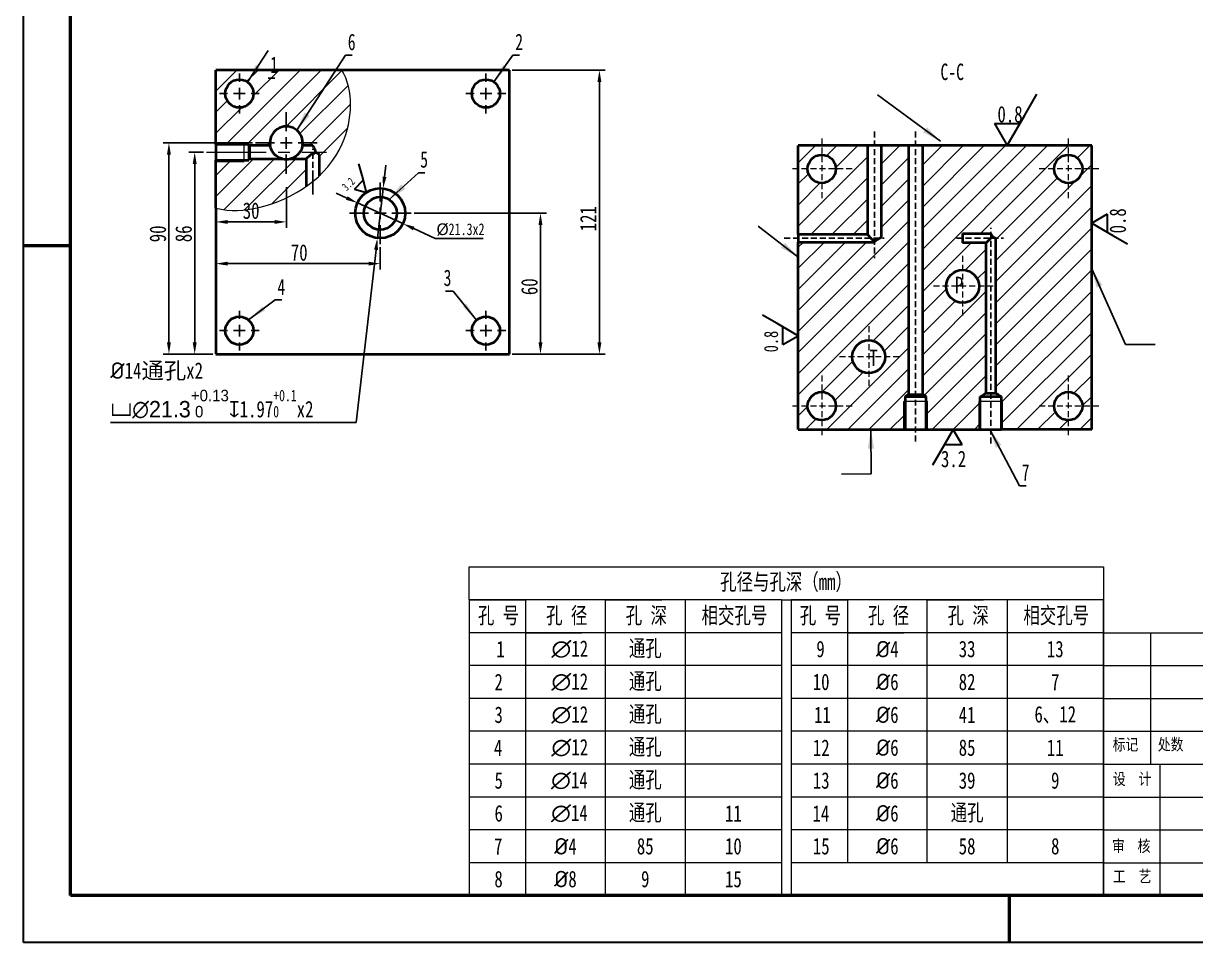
# Model space of a CAD drawing. Header units: millimetres. Extents: x 786 to 1206, y 249 to 546.
# Drawn here: x 785.8 to 1035.5, y 248.9 to 444.7 of the extents above; entities that cross this region are included whole.
import ezdxf

# ---------------------------------------------------------------- set-up
doc = ezdxf.new("R2010")
doc.units = ezdxf.units.MM
doc.linetypes.add('CENTERX2', pattern=[20.32, 12.7, -2.54, 2.54, -2.54])
doc.linetypes.add('HIDDEN', pattern=[1.905, 1.27, -0.635])
doc.layers.get('0').update_dxf_attribs({"lineweight": 20})
doc.layers.add('10', color=7, linetype='Continuous')
for name, color, linetype, lineweight in [('总内框线', 7, 'Continuous', 50), ('总外框线', 7, 'Continuous', 30), ('粗实线', 7, 'Continuous', 40)]:
    doc.layers.add(name, color=color, linetype=linetype, lineweight=lineweight)
doc.styles.add('SLDTEXTSTYLE3', font='TXT', dxfattribs={"width": 0.7})
doc.styles.get("Standard").update_dxf_attribs({"font": '', "height": 3.5})
doc.styles.add('陈杰（2）', font='gbenor.shx', dxfattribs={"width": 0.8, "bigfont": 'gbcbig.shx'})
doc.styles.get('Standard').set_extended_font_data('HYSWLongFangSong')
doc.dimstyles.new('ISO-25', dxfattribs={"dimtxt": 2.5, "dimasz": 2.5, "dimexe": 1.25, "dimexo": 0.625, "dimtad": 1, "dimtxsty": 'Standard', "dimcen": 2.5, "dimadec": 0, "dimazin": 0, "dimtfac": 1, "dimtmove": 0, "dimatfit": 3, "dimfxl": 1, "dimarcsym": 0})
doc.dimstyles.new('SLDDIMSTYLE3', dxfattribs={"dimtxt": 0.18, "dimasz": 4.08, "dimexe": 0, "dimexo": 0.0625, "dimgap": 0, "dimtad": 0, "dimtih": 1, "dimtoh": 1, "dimdec": 0, "dimrnd": 1e-09, "dimzin": 0, "dimdsep": 46, "dimtxsty": 'Standard', "dimsah": 1, "dimcen": 0.09, "dimadec": 0, "dimazin": 0, "dimtfac": 4.08, "dimtdec": 0, "dimtofl": 0, "dimtmove": 0, "dimatfit": 3, "dimfxl": 1, "dimfrac": 2, "dimtolj": 1, "dimtzin": 0, "dimarcsym": 0})
pattern_1 = [(45, (771.009, 262.188), (-2.245064, 2.245064), [])]
pattern_2 = [(45, (764.1586, 246.2613), (-2.245064, 2.245064), [])]

# ---------------------------------------------------------------- blocks, each defined once
blk = doc.blocks.new('*D85')
at = {"color": 0, "lineweight": -2, "transparency": 16777216}
for p, q in [((854.41, 488.88), (852.6, 490.61)), ((856.22, 487.16), (857.74, 485.71)), ((888.42, 456.46), (859.55, 483.99)), ((921.71, 456.46), (888.42, 456.46))]:
    blk.add_line(p, q, dxfattribs=at)
at = {"color": 0, "transparency": 16777216}
for points in [[(854.69, 489.19), (854.12, 488.58), (856.22, 487.16)], [(859.83, 484.29), (859.26, 483.68), (857.74, 485.71)]]:
    blk.add_solid(points, dxfattribs=at)
at = {"layer": 'Defpoints', "color": 0, "transparency": 16777216}
for p in [(856.22, 487.16), (857.74, 485.71)]:
    blk.add_point(p, dxfattribs=at)
at = {"color": 0, "transparency": 16777216, "insert": (889.05, 466.5), "char_height": 3.5, "attachment_point": 1}
blk.add_mtext('4 x  M5 - 6H {\\fGDT;x} 10\\P%%c 4.20 {\\fGDT;x} 12\\P', dxfattribs=at)
blk = doc.blocks.new('*D94')
at = {"color": 0, "lineweight": -2, "transparency": 16777216}
for p, q in [((889.95, 434.74), (909.75, 434.74)), ((908.5, 376.75), (908.5, 432.24)), ((889.95, 374.25), (909.75, 374.25))]:
    blk.add_line(p, q, dxfattribs=at)
at = {"color": 0, "lineweight": 40, "transparency": 16777216}
for points in [[(908.08, 432.24), (908.92, 432.24), (908.5, 434.74)], [(908.08, 376.75), (908.92, 376.75), (908.5, 374.25)]]:
    blk.add_solid(points, dxfattribs=at)
at = {"layer": 'Defpoints', "color": 0, "lineweight": 40, "transparency": 16777216}
for p in [(889.33, 434.74), (908.5, 434.74), (889.33, 374.25)]:
    blk.add_point(p, dxfattribs=at)
at = {"color": 0, "transparency": 16777216, "insert": (904.37, 403.09), "char_height": 3.5, "attachment_point": 2, "rotation": 90}
blk.add_mtext('121', dxfattribs=at)
blk = doc.blocks.new('*D95')
at = {"color": 0, "lineweight": -2, "transparency": 16777216}
for p, q in [((862.72, 412.02), (863.01, 414.5)), ((862.44, 409.54), (861.21, 398.96)), ((856.68, 359.71), (860.93, 396.47)), ((804.36, 359.71), (856.68, 359.71))]:
    blk.add_line(p, q, dxfattribs=at)
at = {"color": 0, "lineweight": -3, "transparency": 16777216}
for points in [[(862.31, 412.07), (863.14, 411.97), (862.44, 409.54)], [(860.51, 396.52), (861.34, 396.42), (861.21, 398.96)]]:
    blk.add_solid(points, dxfattribs=at)
at = {"layer": 'Defpoints', "color": 0, "lineweight": -3, "transparency": 16777216}
for p in [(862.44, 409.54), (861.21, 398.96)]:
    blk.add_point(p, dxfattribs=at)
at = {"color": 0, "transparency": 16777216, "insert": (804.36, 372.49), "char_height": 3.5, "attachment_point": 1}
blk.add_mtext('{\\fISOCPEUR|b0|i0|c0|p34;%%C}14{\\fSimSun|b0|i0|c134|p2;通孔}x2\\P{\\fGDT|b0|i0|c0|p2;v\\fGulim|b0|i0|c134|p0;∅21.3\\H0.7x;\\S+0.13^  0;\\fGDT|b0|i0|c0|p2;\\H1.42857x;x}1.97{\\H0.7x;\\S+0.1^ 0;}x2', dxfattribs=at)
blk = doc.blocks.new('*D96')
at = {"color": 0, "lineweight": -2, "transparency": 16777216}
for p, q in [((861.83, 397.05), (861.83, 392.27)), ((826.83, 374.87), (826.83, 394.77)), ((859.33, 393.52), (829.33, 393.52))]:
    blk.add_line(p, q, dxfattribs=at)
at = {"color": 0, "transparency": 16777216}
for points in [[(829.33, 393.94), (829.33, 393.11), (826.83, 393.52)], [(859.33, 393.94), (859.33, 393.11), (861.83, 393.52)]]:
    blk.add_solid(points, dxfattribs=at)
at = {"layer": 'Defpoints', "color": 0, "transparency": 16777216}
for p in [(861.83, 397.67), (826.83, 393.52), (826.83, 374.25)]:
    blk.add_point(p, dxfattribs=at)
at = {"color": 0, "transparency": 16777216, "insert": (844.57, 397.65), "char_height": 3.5, "attachment_point": 2}
blk.add_mtext('70', dxfattribs=at)
blk = doc.blocks.new('*D97')
at = {"color": 0, "lineweight": -2, "transparency": 16777216}
for p, q in [((834.63, 419.25), (815.58, 419.25)), ((816.83, 416.75), (816.83, 376.75)), ((826.2, 374.25), (815.58, 374.25))]:
    blk.add_line(p, q, dxfattribs=at)
at = {"color": 0, "transparency": 16777216}
for points in [[(816.41, 416.75), (817.24, 416.75), (816.83, 419.25)], [(816.41, 376.75), (817.24, 376.75), (816.83, 374.25)]]:
    blk.add_solid(points, dxfattribs=at)
at = {"layer": 'Defpoints', "color": 0, "transparency": 16777216}
for p in [(835.25, 419.25), (816.83, 374.25), (826.83, 374.25)]:
    blk.add_point(p, dxfattribs=at)
at = {"color": 0, "transparency": 16777216, "insert": (812.7, 399.87), "char_height": 3.5, "attachment_point": 2, "rotation": 90}
blk.add_mtext('90', dxfattribs=at)
blk = doc.blocks.new('*D98')
at = {"color": 0, "lineweight": -2, "transparency": 16777216}
for p, q in [((824.2, 417.25), (821.06, 417.25)), ((822.31, 414.75), (822.31, 376.75)), ((826.2, 374.25), (821.06, 374.25))]:
    blk.add_line(p, q, dxfattribs=at)
at = {"color": 0, "transparency": 16777216}
for points in [[(821.89, 414.75), (822.73, 414.75), (822.31, 417.25)], [(821.89, 376.75), (822.73, 376.75), (822.31, 374.25)]]:
    blk.add_solid(points, dxfattribs=at)
at = {"layer": 'Defpoints', "color": 0, "transparency": 16777216}
for p in [(824.83, 417.25), (822.31, 374.25), (826.83, 374.25)]:
    blk.add_point(p, dxfattribs=at)
at = {"color": 0, "transparency": 16777216, "insert": (818.19, 399.87), "char_height": 3.5, "attachment_point": 2, "rotation": 90}
blk.add_mtext('86', dxfattribs=at)
blk = doc.blocks.new('*D99')
at = {"color": 0, "lineweight": -2, "transparency": 16777216}
for p, q in [((869.03, 404.25), (897.2, 404.25)), ((895.95, 401.75), (895.95, 376.75)), ((889.95, 374.25), (897.2, 374.25))]:
    blk.add_line(p, q, dxfattribs=at)
at = {"color": 0, "transparency": 16777216}
for points in [[(895.53, 401.75), (896.37, 401.75), (895.95, 404.25)], [(895.53, 376.75), (896.37, 376.75), (895.95, 374.25)]]:
    blk.add_solid(points, dxfattribs=at)
at = {"layer": 'Defpoints', "color": 0, "transparency": 16777216}
for p in [(868.4, 404.25), (889.33, 374.25), (895.95, 374.25)]:
    blk.add_point(p, dxfattribs=at)
at = {"color": 0, "transparency": 16777216, "insert": (891.83, 388.6), "char_height": 3.5, "attachment_point": 2, "rotation": 90}
blk.add_mtext('60', dxfattribs=at)
blk = doc.blocks.new('SW_NOTE_4')
at = {"layer": '10', "color": 0}
blk.add_line((1.41, 0), (0, 0), dxfattribs=at)
at = {"layer": '10', "color": 0, "insert": (0.43, 4.62), "char_height": 3.5, "attachment_point": 1, "style": 'SLDTEXTSTYLE3'}
blk.add_mtext('1', dxfattribs=at)
blk = doc.blocks.new('SW_NOTE_5')
at = {"layer": '10', "color": 0}
blk.add_line((1.41, 0), (0, 0), dxfattribs=at)
at = {"layer": '10', "color": 0, "insert": (0.47, 4.58), "char_height": 3.5, "attachment_point": 1, "style": 'SLDTEXTSTYLE3'}
blk.add_mtext('2', dxfattribs=at)
blk = doc.blocks.new('SW_NOTE_6')
at = {"layer": '10', "color": 0}
blk.add_line((-1.66, 0), (0, 0), dxfattribs=at)
at = {"layer": '10', "color": 0, "insert": (-2.08, 4.59), "char_height": 3.5, "attachment_point": 1, "style": 'SLDTEXTSTYLE3'}
blk.add_mtext('3', dxfattribs=at)
blk = doc.blocks.new('SW_NOTE_7')
at = {"layer": '10', "color": 0}
blk.add_line((1.41, 0), (0, 0), dxfattribs=at)
at = {"layer": '10', "color": 0, "insert": (0.47, 4.53), "char_height": 3.5, "attachment_point": 1, "style": 'SLDTEXTSTYLE3'}
blk.add_mtext('4', dxfattribs=at)
blk = doc.blocks.new('SW_NOTE_8')
at = {"layer": '10', "color": 0}
blk.add_line((1.41, 0), (0, 0), dxfattribs=at)
at = {"layer": '10', "color": 0, "insert": (0.39, 4.61), "char_height": 3.5, "attachment_point": 1, "style": 'SLDTEXTSTYLE3'}
blk.add_mtext('5', dxfattribs=at)
blk = doc.blocks.new('SW_NOTE_9')
at = {"layer": '10', "color": 0}
blk.add_line((1.41, 0), (0, 0), dxfattribs=at)
at = {"layer": '10', "color": 0, "insert": (0.46, 4.58), "char_height": 3.5, "attachment_point": 1, "style": 'SLDTEXTSTYLE3'}
blk.add_mtext('6', dxfattribs=at)
blk = doc.blocks.new('SW_CENTERMARKSYMBOL_8')
at = {"layer": '10', "color": 0}
for p, q in [((0, 2.5), (0, 6.575)), ((-2.5, 0), (-6.575, 0)), ((0, 0), (-1.25, 0)), ((0, 0), (0, 1.25)), ((0, 0), (0, -1.25)), ((0, 0), (1.25, 0)), ((2.5, 0), (6.575, 0)), ((0, -2.5), (0, -6.575))]:
    blk.add_line(p, q, dxfattribs=at)
blk = doc.blocks.new('SW_CENTERMARKSYMBOL_9')
at = {"layer": '10', "color": 0}
for p, q in [((0, 2.5), (0, 6.575)), ((-2.5, 0), (-6.575, 0)), ((0, 0), (-1.25, 0)), ((0, 0), (0, 1.25)), ((0, 0), (0, -1.25)), ((0, 0), (1.25, 0)), ((2.5, 0), (6.575, 0)), ((0, -2.5), (0, -6.575))]:
    blk.add_line(p, q, dxfattribs=at)
blk = doc.blocks.new('SW_CENTERMARKSYMBOL_10')
at = {"layer": '10', "color": 0}
for p, q in [((0, 2.5), (0, 4.25)), ((-2.5, 0), (-4.25, 0)), ((0, 0), (-1.25, 0)), ((0, 0), (0, 1.25)), ((0, 0), (0, -1.25)), ((0, 0), (1.25, 0)), ((2.5, 0), (4.25, 0)), ((0, -2.5), (0, -4.25))]:
    blk.add_line(p, q, dxfattribs=at)
blk = doc.blocks.new('SW_CENTERMARKSYMBOL_11')
at = {"layer": '10', "color": 0}
for p, q in [((0, 2.5), (0, 4.25)), ((-2.5, 0), (-4.25, 0)), ((0, 0), (-1.25, 0)), ((0, 0), (0, 1.25)), ((0, 0), (0, -1.25)), ((0, 0), (1.25, 0)), ((2.5, 0), (4.25, 0)), ((0, -2.5), (0, -4.25))]:
    blk.add_line(p, q, dxfattribs=at)
blk = doc.blocks.new('SW_CENTERMARKSYMBOL_12')
at = {"layer": '10', "color": 0}
for p, q in [((0, 2.5), (0, 4.25)), ((-2.5, 0), (-4.25, 0)), ((0, 0), (-1.25, 0)), ((0, 0), (0, 1.25)), ((0, 0), (0, -1.25)), ((0, 0), (1.25, 0)), ((2.5, 0), (4.25, 0)), ((0, -2.5), (0, -4.25))]:
    blk.add_line(p, q, dxfattribs=at)
blk = doc.blocks.new('SW_CENTERMARKSYMBOL_13')
at = {"layer": '10', "color": 0}
for p, q in [((0, 2.5), (0, 4.25)), ((-2.5, 0), (-4.25, 0)), ((0, 0), (-1.25, 0)), ((0, 0), (0, 1.25)), ((0, 0), (0, -1.25)), ((0, 0), (1.25, 0)), ((2.5, 0), (4.25, 0)), ((0, -2.5), (0, -4.25))]:
    blk.add_line(p, q, dxfattribs=at)
blk = doc.blocks.new('*D101')
at = {"color": 0, "lineweight": -2, "transparency": 16777216}
for p, q in [((989.13, 476.12), (990.23, 478.37)), ((988.04, 473.88), (987.11, 471.99)), ((979, 455.39), (986.02, 469.75)), ((945.71, 455.39), (979, 455.39))]:
    blk.add_line(p, q, dxfattribs=at)
at = {"color": 0, "transparency": 16777216}
for points in [[(988.76, 476.31), (989.51, 475.94), (988.04, 473.88)], [(985.64, 469.93), (986.39, 469.56), (987.11, 471.99)]]:
    blk.add_solid(points, dxfattribs=at)
at = {"layer": 'Defpoints', "color": 0, "transparency": 16777216}
for p in [(987.11, 471.99), (988.04, 473.88)]:
    blk.add_point(p, dxfattribs=at)
at = {"color": 0, "transparency": 16777216, "insert": (945.71, 465.42), "char_height": 3.5, "attachment_point": 1}
blk.add_mtext('4 x  M5 - 6H {\\fGDT;x} 10\\P%%c 4.20 {\\fGDT;x} 12\\P', dxfattribs=at)
blk = doc.blocks.new('粗糙度')
at = {"lineweight": 30}
for p, q in [((3.73, 6.45), (6.29, 10.9)), ((0, 0), (3.73, 6.45)), ((-2.69, 4.66), (0, 0)), ((-2.69, 4.66), (2.69, 4.66))]:
    blk.add_line(p, q, dxfattribs=at)
blk = doc.blocks.new('SW_NOTE_15')
at = {"layer": '10', "color": 0}
blk.add_line((1.41, 0), (0, 0), dxfattribs=at)
at = {"layer": '10', "color": 0, "insert": (0.45, 4.62), "char_height": 3.5, "attachment_point": 1, "style": 'SLDTEXTSTYLE3'}
blk.add_mtext('7', dxfattribs=at)
blk = doc.blocks.new('*D122')
at = {"color": 0, "lineweight": -2, "transparency": 16777216}
for p, q in [((826.83, 409.84), (826.83, 401.16)), ((841.83, 409.84), (841.83, 401.16)), ((829.33, 402.41), (839.33, 402.41))]:
    blk.add_line(p, q, dxfattribs=at)
at = {"color": 0, "lineweight": 40, "transparency": 16777216}
for points in [[(829.33, 402.82), (829.33, 401.99), (826.83, 402.41)], [(839.33, 402.82), (839.33, 401.99), (841.83, 402.41)]]:
    blk.add_solid(points, dxfattribs=at)
at = {"layer": 'Defpoints', "color": 0, "lineweight": 40, "transparency": 16777216}
for p in [(826.83, 410.47), (841.83, 410.47), (841.83, 402.41)]:
    blk.add_point(p, dxfattribs=at)
at = {"color": 0, "lineweight": -3, "transparency": 16777216, "insert": (834.33, 404.78), "char_height": 3.5, "attachment_point": 5}
blk.add_mtext('30', dxfattribs=at)
blk = doc.blocks.new('*D123')
at = {"color": 0, "lineweight": -2, "transparency": 16777216}
for p, q in [((854.7, 407.49), (852.43, 408.52)), ((856.98, 406.45), (866.67, 402.04)), ((873.54, 398.91), (868.95, 401)), ((883.72, 398.91), (873.54, 398.91))]:
    blk.add_line(p, q, dxfattribs=at)
at = {"color": 0, "lineweight": -3, "transparency": 16777216}
for points in [[(854.88, 407.87), (854.53, 407.11), (856.98, 406.45)], [(869.12, 401.38), (868.78, 400.62), (866.67, 402.04)]]:
    blk.add_solid(points, dxfattribs=at)
at = {"layer": 'Defpoints', "color": 0, "lineweight": -3, "transparency": 16777216}
for p in [(856.98, 406.45), (866.67, 402.04)]:
    blk.add_point(p, dxfattribs=at)
at = {"color": 0, "lineweight": -3, "transparency": 16777216, "insert": (878.94, 400.81), "char_height": 3.5, "width": 9.8925, "attachment_point": 5}
blk.add_mtext('{\\fGulim|b0|i0|c134|p0;\\H0.71429x;%%C\\fHYSWLongFangSong|b0|i0|c134|p2;21.3\\H0.99999x;x2}', dxfattribs=at)

msp = doc.modelspace()

# ---------------------------------------------------------------- hatches: boundary and pattern name
at = {"linetype": 'Continuous', "lineweight": 0}
h = msp.add_hatch(dxfattribs=at)
h.set_pattern_fill('ANSI31', style=0)
h.set_pattern_definition(pattern_1)
edge = h.paths.add_edge_path(flags=0)
edge.add_spline(control_points=[(848.8905, 412.2493), (850.9129, 414.1592), (855.8496, 420.8296), (856.2434, 430.5779), (853.6205, 434.7434)], knot_values=[0.28198722, 0.28198722, 0.28198722, 0.28198722, 0.34991033, 0.48174448, 0.48174448, 0.48174448, 0.48174448], weights=[1, 1, 1, 1, 1], degree=3, periodic=0)
edge.add_line((853.6205, 434.7434), (826.8262, 434.7434))
edge.add_line((826.8262, 434.7434), (826.8262, 418.9227))
edge.add_line((826.8262, 418.9227), (833.8262, 418.9227))
edge.add_spline(control_points=[(833.8262, 418.9227), (833.8766, 418.8353), (833.9267, 418.7477), (833.9765, 418.6599)], knot_values=[0.00504983, 0.00504983, 0.00504983, 0.00504983, 0.00565526, 0.00565526, 0.00565526, 0.00565526], weights=[1, 1, 1, 1], degree=3, periodic=0)
edge.add_line((833.9765, 418.6599), (838.3756, 418.6599))
edge.add_arc((841.8262, 419.2457), 3.5, -9.634798, 189.634798, ccw=False)
edge.add_line((845.2769, 418.6599), (847.4812, 418.6599))
edge.add_spline(control_points=[(847.4812, 418.6599), (847.5048, 418.6183), (847.5283, 418.5767), (847.5516, 418.535), (847.7355, 418.2069), (847.9365, 417.8795), (848.0404, 417.5181), (848.0721, 417.4079), (848.0887, 417.2906), (848.0792, 417.1763)], knot_values=[0.00885655, 0.00885655, 0.00885655, 0.00885655, 0.00914329, 0.00914329, 0.00914329, 0.01140374, 0.01140374, 0.01140374, 0.0120928, 0.0120928, 0.0120928, 0.0120928], weights=[1, 1, 1, 1, 1, 1, 1, 1, 1, 1], degree=3, periodic=0)
edge.add_spline(control_points=[(848.0792, 417.1763), (848.0974, 417.1679), (848.1155, 417.1594), (848.1335, 417.1508), (848.3834, 417.0313), (848.6253, 416.8956), (848.8664, 416.7593), (848.8744, 416.7548), (848.8824, 416.7502), (848.8905, 416.7457)], knot_values=[0.00513495, 0.00513495, 0.00513495, 0.00513495, 0.00525439, 0.00525439, 0.00525439, 0.00690952, 0.00690952, 0.00690952, 0.00696467, 0.00696467, 0.00696467, 0.00696467], weights=[1, 1, 1, 1, 1, 1, 1, 1, 1, 1], degree=3, periodic=0)
edge.add_line((848.8905, 416.7457), (848.8905, 412.2493))
edge = h.paths.add_edge_path(flags=0)
edge.add_arc((831.8262, 429.7457), 3, 0, 360)
h = msp.add_hatch(dxfattribs=at)
h.set_pattern_fill('ANSI31', style=0)
h.set_pattern_definition(pattern_2)
edge = h.paths.add_edge_path(flags=0)
edge.add_line((973.5906, 358.1919), (973.5906, 365.1919))
edge.add_line((973.5906, 365.1919), (974.3406, 365.6425))
edge.add_line((974.3406, 365.6425), (974.3406, 418.6896))
edge.add_line((974.3406, 418.6896), (968.5906, 418.6896))
edge.add_line((968.5906, 418.6896), (968.5906, 399.1896))
edge.add_line((968.5906, 399.1896), (967.1933, 398.35))
edge.add_spline(control_points=[(967.1933, 398.35), (967.1613, 398.2731), (967.1266, 398.1973), (967.0906, 398.1222)], knot_values=[0.00346843, 0.00346843, 0.00346843, 0.00346843, 0.00397027, 0.00397027, 0.00397027, 0.00397027], weights=[1, 1, 1, 1], degree=3, periodic=0)
edge.add_line((967.0906, 398.1222), (950.8406, 398.1222))
edge.add_line((950.8406, 398.1222), (950.8406, 358.1919))
edge.add_line((950.8406, 358.1919), (973.5906, 358.1919))
edge = h.paths.add_edge_path(flags=0)
edge.add_arc((955.8406, 363.1896), 3, 0, 360)
edge = h.paths.add_edge_path(flags=0)
edge.add_arc((965.8406, 373.6896), 3.5, 0, 360)
h = msp.add_hatch(dxfattribs=at)
h.set_pattern_fill('ANSI31', style=0)
h.set_pattern_definition(pattern_2)
h.paths.add_polyline_path([(950.8406, 418.6896), (950.8406, 399.7222), (965.5906, 399.7222), (965.5906, 418.6896)], flags=0)
edge = h.paths.add_edge_path(flags=0)
edge.add_arc((955.8406, 413.6896), 3, 0, 360)
h = msp.add_hatch(dxfattribs=at)
h.set_pattern_fill('ANSI31', style=0)
h.set_pattern_definition(pattern_2)
edge = h.paths.add_edge_path(flags=0)
edge.add_line((990.8456, 397.9222), (985.8406, 397.9222))
edge.add_line((985.8406, 397.9222), (985.8406, 399.9222))
edge.add_line((985.8406, 399.9222), (991.8406, 399.9222))
edge.add_line((991.8406, 399.9222), (992.221, 399.2889))
edge.add_spline(control_points=[(992.221, 399.2889), (992.4269, 399.1693), (992.6311, 399.0467), (992.8355, 398.9245)], knot_values=[0.0039512, 0.0039512, 0.0039512, 0.0039512, 0.00539014, 0.00539014, 0.00539014, 0.00539014], weights=[1, 1, 1, 1], degree=3, periodic=0)
edge.add_line((992.8355, 398.9245), (992.8355, 365.9429))
edge.add_spline(control_points=[(992.8355, 365.9429), (992.9169, 365.8943), (992.9983, 365.8456), (993.0797, 365.7968), (993.416, 365.5954), (993.7522, 365.3936), (994.0883, 365.1919)], knot_values=[0.01387669, 0.01387669, 0.01387669, 0.01387669, 0.01444963, 0.01444963, 0.01444963, 0.01681792, 0.01681792, 0.01681792, 0.01681792], weights=[1, 1, 1, 1, 1, 1, 1], degree=3, periodic=0)
edge.add_line((994.0883, 365.1919), (994.0883, 358.1919))
edge.add_line((994.0883, 358.1919), (1013.3406, 358.1919))
edge.add_line((1013.3406, 358.1919), (1013.3406, 418.6896))
edge.add_line((1013.3406, 418.6896), (977.3406, 418.6896))
edge.add_line((977.3406, 418.6896), (977.3406, 365.6425))
edge.add_line((977.3406, 365.6425), (978.0906, 365.1919))
edge.add_line((978.0906, 365.1919), (978.0906, 358.1919))
edge.add_line((978.0906, 358.1919), (989.5928, 358.1919))
edge.add_line((989.5928, 358.1919), (989.5928, 365.1919))
edge.add_spline(control_points=[(989.5928, 365.1919), (989.8985, 365.3754), (990.2043, 365.5589), (990.5102, 365.7422), (990.6219, 365.8091), (990.7337, 365.8761), (990.8456, 365.9429)], knot_values=[0.00639163, 0.00639163, 0.00639163, 0.00639163, 0.00853118, 0.00853118, 0.00853118, 0.009313, 0.009313, 0.009313, 0.009313], weights=[1, 1, 1, 1, 1, 1, 1], degree=3, periodic=0)
edge.add_line((990.8456, 365.9429), (990.8456, 397.9222))
edge = h.paths.add_edge_path(flags=0)
edge.add_arc((985.8406, 388.6896), 3.5, 0, 360)
edge = h.paths.add_edge_path(flags=0)
edge.add_arc((1008.3406, 363.1896), 3, 0, 360)
edge = h.paths.add_edge_path(flags=0)
edge.add_arc((1008.3406, 413.6896), 3, 0, 360)
h = msp.add_hatch(dxfattribs=at)
h.set_pattern_fill('ANSI31', style=0)
h.set_pattern_definition(pattern_1)
edge = h.paths.add_edge_path(flags=0)
edge.add_line((846.062, 415.8315), (842.5964, 415.8315))
edge.add_arc((841.8262, 419.2457), 3.5, 257.288289, 282.711711, ccw=False)
edge.add_line((841.0561, 415.8315), (833.9765, 415.8315))
edge.add_spline(control_points=[(833.9765, 415.8315), (833.9267, 415.7437), (833.8766, 415.6561), (833.8262, 415.5686)], knot_values=[0.0118307, 0.0118307, 0.0118307, 0.0118307, 0.01243123, 0.01243123, 0.01243123, 0.01243123], weights=[1, 1, 1, 1], degree=3, periodic=0)
edge.add_line((833.8262, 415.5686), (826.8262, 415.5686))
edge.add_line((826.8262, 415.5686), (826.8262, 405.3713))
edge.add_spline(control_points=[(826.8262, 405.3713), (829.8957, 404.5175), (836.5288, 405.0785), (843.0205, 407.8312), (846.062, 409.9541)], knot_values=[0.08530607, 0.08530607, 0.08530607, 0.08530607, 0.16205278, 0.25235178, 0.25235178, 0.25235178, 0.25235178], weights=[1, 1, 1, 1, 1], degree=3, periodic=0)
edge.add_line((846.062, 409.9541), (846.062, 415.8315))

# ---------------------------------------------------------------- linework, layer by layer
at = {"color": 7, "linetype": 'Continuous', "lineweight": 40}
for p, q in [((826.8263, 418.9227), (826.8263, 434.7434)), ((853.6205, 434.7434), (826.8263, 434.7434)), ((889.3262, 374.2457), (889.3262, 434.7434)), ((833.8262, 418.9227), (826.8263, 418.9227)), ((826.8263, 418.9227), (826.8263, 415.5686)), ((833.8262, 418.9227), (833.8262, 415.5686)), ((838.3756, 418.6599), (833.9765, 418.6599)), ((833.9765, 418.6599), (833.9765, 415.8315)), ((847.4812, 418.6599), (845.2769, 418.6599)), ((1013.3406, 358.1919), (1013.3406, 418.6896)), ((826.8263, 415.5686), (833.8262, 415.5686)), ((826.8263, 405.3713), (826.8263, 415.5686)), ((833.9765, 415.8315), (841.0561, 415.8315)), ((842.5964, 415.8315), (846.062, 415.8315)), ((846.062, 415.8315), (846.062, 409.9541)), ((848.8905, 412.2493), (848.8905, 416.7457)), ((826.8263, 405.3713), (826.8263, 374.2457)), ((985.8406, 399.9222), (991.8406, 399.9222)), ((985.8406, 399.9222), (985.8406, 397.9222)), ((991.8406, 399.9222), (992.221, 399.2889)), ((990.8456, 397.9222), (985.8406, 397.9222)), ((990.8456, 365.9429), (990.8456, 397.9222)), ((992.8355, 398.9245), (992.8355, 365.9429)), ((974.3406, 365.6425), (973.5906, 365.1919)), ((973.5906, 365.1919), (973.5906, 358.1919)), ((973.5906, 365.1919), (978.0906, 365.1919)), ((974.3406, 365.6425), (977.3406, 365.6425)), ((978.0906, 365.1919), (977.3406, 365.6425)), ((978.0906, 358.1919), (978.0906, 365.1919)), ((989.5928, 365.1919), (994.0883, 365.1919)), ((989.5928, 358.1919), (989.5928, 365.1919)), ((990.8456, 365.9429), (992.8355, 365.9429)), ((994.0883, 365.1919), (994.0883, 358.1919)), ((950.8406, 358.1919), (973.5906, 358.1919)), ((973.5906, 358.1919), (978.0906, 358.1919)), ((978.0906, 358.1919), (989.5928, 358.1919)), ((989.5928, 358.1919), (994.0883, 358.1919)), ((1013.3406, 358.1919), (994.0883, 358.1919))]:
    msp.add_line(p, q, dxfattribs=at)
at = {"linetype": 'HIDDEN'}
for p, q in [((955.8406, 420.1896), (955.8406, 407.1896)), ((1008.3406, 420.1896), (1008.3406, 407.1896)), ((962.3406, 413.6896), (949.3406, 413.6896)), ((1014.8406, 413.6896), (1001.8406, 413.6896)), ((985.8406, 395.1896), (985.8406, 382.1896)), ((992.3406, 388.6896), (979.3406, 388.6896)), ((965.8406, 380.1896), (965.8406, 367.1896)), ((972.3406, 373.6896), (959.3406, 373.6896)), ((955.8406, 369.6896), (955.8406, 356.6896)), ((1008.3406, 369.6896), (1008.3406, 356.6896)), ((962.3406, 363.1896), (949.3406, 363.1896)), ((1014.8406, 363.1896), (1001.8406, 363.1896))]:
    msp.add_line(p, q, dxfattribs=at)
at = {"linetype": 'HIDDEN', "lineweight": -3}
for p, q in [((967.0906, 421.6896), (967.0906, 394.6896)), ((975.8406, 421.6896), (975.8406, 355.1919)), ((847.4762, 408.2493), (847.4762, 417.9469)), ((847.4762, 412.2493), (847.4762, 408.2493)), ((991.8406, 355.1919), (991.8406, 401.1223)), ((947.8406, 398.9222), (969.1287, 398.9222)), ((984.5634, 398.9222), (994.5202, 398.9222))]:
    msp.add_line(p, q, dxfattribs=at)
at = {"color": 7, "linetype": 'Continuous', "lineweight": 0}
for p, q in [((826.8262, 419.2457), (832.8262, 419.2457)), ((832.8262, 415.2457), (832.8262, 419.2457)), ((826.8262, 415.2457), (832.8262, 415.2457)), ((973.3406, 358.1919), (973.3406, 364.1919)), ((978.3406, 364.1919), (973.3406, 364.1919)), ((978.3406, 358.1919), (978.3406, 364.1919)), ((989.3406, 358.1919), (989.3406, 364.1919)), ((994.3406, 364.1919), (989.3406, 364.1919)), ((994.3406, 358.1919), (994.3406, 364.1919))]:
    msp.add_line(p, q, dxfattribs=at)
at = {"lineweight": 40}
for p, q in [((965.5906, 399.7222), (967.0906, 398.1222)), ((992.221, 399.2889), (990.8456, 397.9222))]:
    msp.add_line(p, q, dxfattribs=at)
for p, q in [((880.7615, 321.9074), (880.7615, 328.9074)), ((880.7615, 328.9074), (1015.8448, 328.9074)), ((1015.8448, 328.9074), (1015.8448, 300.9074)), ((947.3031, 321.9074), (880.7615, 321.9074)), ((880.7615, 321.9074), (880.7615, 314.9074)), ((880.7615, 321.9074), (892.7615, 321.9074)), ((892.7615, 321.9074), (892.7615, 293.9074)), ((909.7615, 321.9074), (921.7615, 321.9074)), ((909.7615, 293.9074), (909.7615, 321.9074)), ((926.7615, 321.9074), (926.7615, 293.9074)), ((947.3031, 321.9074), (949.3031, 321.9074)), ((947.3031, 321.9074), (947.3031, 293.9074)), ((1015.8448, 321.9074), (949.3031, 321.9074)), ((949.3031, 321.9074), (949.3031, 314.9074)), ((949.3031, 321.9074), (961.3031, 321.9074)), ((949.3031, 321.9074), (949.3031, 307.9074)), ((949.3031, 321.9074), (949.3031, 300.9074)), ((961.3031, 321.9074), (961.3031, 307.9074)), ((961.3031, 321.9074), (961.3031, 300.9074)), ((978.3031, 321.9074), (990.3031, 321.9074)), ((978.3031, 307.9074), (978.3031, 321.9074)), ((978.3031, 300.9074), (978.3031, 321.9074)), ((995.3031, 321.9074), (995.3031, 307.9074)), ((995.3031, 321.9074), (995.3031, 300.9074)), ((1015.8448, 258.9074), (1015.8448, 321.9074)), ((947.3031, 314.9074), (880.7615, 314.9074)), ((880.7615, 314.9074), (880.7615, 293.9074)), ((892.7615, 314.9074), (904.7615, 314.9074)), ((1015.8448, 314.9074), (949.3031, 314.9074)), ((961.3031, 314.9074), (973.3031, 314.9074)), ((1015.8448, 314.9074), (1195.8448, 314.9074)), ((1015.8448, 258.9074), (1015.8448, 314.9074)), ((1025.8448, 314.9074), (1025.8448, 286.9074)), ((947.3031, 307.9074), (880.7615, 307.9074)), ((892.7615, 307.9074), (892.7615, 279.9074)), ((892.7615, 307.9074), (892.7615, 279.9074)), ((909.7615, 279.9074), (909.7615, 307.9074)), ((909.7615, 279.9074), (909.7615, 307.9074)), ((926.7615, 307.9074), (926.7615, 279.9074)), ((926.7615, 307.9074), (926.7615, 279.9074)), ((947.3031, 307.9074), (947.3031, 279.9074)), ((947.3031, 307.9074), (947.3031, 279.9074)), ((949.3031, 307.9074), (949.3031, 279.9074)), ((1015.8448, 307.9074), (949.3031, 307.9074)), ((961.3031, 307.9074), (961.3031, 279.9074)), ((978.3031, 279.9074), (978.3031, 307.9074)), ((995.3031, 307.9074), (995.3031, 279.9074)), ((1015.8448, 307.9074), (1095.8448, 307.9074)), ((1015.8448, 300.9074), (1015.8448, 307.9074)), ((1015.8448, 300.9074), (1015.8448, 307.9074)), ((1015.8448, 307.9074), (1015.8448, 265.9074)), ((947.3031, 300.9074), (880.7615, 300.9074)), ((880.7615, 300.9074), (880.7615, 279.9074)), ((880.7615, 300.9074), (880.7615, 279.9074)), ((949.3031, 300.9074), (949.3031, 279.9074)), ((1015.8448, 300.9074), (949.3031, 300.9074)), ((1015.8448, 300.9074), (1095.8448, 300.9074)), ((947.3031, 293.9074), (880.7615, 293.9074)), ((880.7615, 293.9074), (880.7615, 258.9074)), ((892.7615, 293.9074), (892.7615, 265.9074)), ((909.7615, 265.9074), (909.7615, 293.9074)), ((926.7615, 293.9074), (926.7615, 265.9074)), ((947.3031, 293.9074), (947.3031, 265.9074)), ((1015.8448, 293.9074), (949.3031, 293.9074)), ((949.3031, 293.9074), (949.3031, 265.9074)), ((949.3031, 293.9074), (949.3031, 265.9074)), ((961.3031, 293.9074), (961.3031, 265.9074)), ((961.3031, 293.9074), (961.3031, 265.9074)), ((978.3031, 265.9074), (978.3031, 293.9074)), ((978.3031, 265.9074), (978.3031, 293.9074)), ((995.3031, 293.9074), (995.3031, 265.9074)), ((995.3031, 293.9074), (995.3031, 265.9074)), ((1015.8448, 293.9074), (1095.8448, 293.9074)), ((1015.8448, 286.9074), (1015.8448, 293.9074)), ((1015.8448, 286.9074), (1015.8448, 293.9074)), ((947.3031, 286.9074), (880.7615, 286.9074)), ((892.7615, 286.9074), (892.7615, 258.9074)), ((909.7615, 258.9074), (909.7615, 286.9074)), ((926.7615, 286.9074), (926.7615, 258.9074)), ((947.3031, 286.9074), (947.3031, 258.9074)), ((1015.8448, 286.9074), (949.3031, 286.9074)), ((949.3031, 286.9074), (949.3031, 265.9074)), ((949.3031, 286.9074), (949.3031, 265.9074)), ((1015.8448, 286.9074), (1145.8448, 286.9074)), ((1027.8448, 286.9074), (1027.8448, 258.9074)), ((947.3031, 279.9074), (880.7615, 279.9074)), ((1015.8448, 279.9074), (949.3031, 279.9074)), ((1015.8448, 279.9074), (1095.8448, 279.9074)), ((947.3031, 272.9074), (880.7615, 272.9074)), ((1015.8448, 272.9074), (949.3031, 272.9074)), ((1015.8448, 272.9074), (1095.8448, 272.9074)), ((947.3031, 265.9074), (880.7615, 265.9074)), ((1015.8448, 265.9074), (949.3031, 265.9074)), ((949.3031, 265.9074), (949.3031, 258.9074)), ((1015.8448, 265.9074), (1095.8448, 265.9074)), ((1015.8448, 265.9074), (1015.8448, 258.9074)), ((855.8448, 258.9074), (1015.8448, 258.9074)), ((947.3031, 258.9074), (880.7615, 258.9074)), ((1015.8448, 258.9074), (947.3031, 258.9074)), ((1195.8448, 258.9074), (1015.8448, 258.9074))]:
    msp.add_line(p, q)
at = {"color": 7, "linetype": 'Continuous', "lineweight": 40, "flags": 128}
msp.add_lwpolyline([(846.9762, 416.7457), (846.7383, 416.5077), (846.5227, 416.2922), (846.3361, 416.1056), (846.1842, 415.9536), (846.0715, 415.841), (846.062, 415.8315)], dxfattribs=at)
at = {"color": 7, "linetype": 'Continuous', "lineweight": 40}
for centre, radius in [((831.8262, 429.7457), 3), ((884.3262, 429.7457), 3), ((1008.3406, 413.6896), 3), ((861.8262, 404.2457), 5.325), ((861.8262, 404.2457), 3.5), ((985.8406, 388.6896), 3.5), ((831.8262, 379.2457), 3), ((884.3262, 379.2457), 3), ((965.8406, 373.6896), 3.5), ((955.8406, 363.1896), 3), ((1008.3406, 363.1896), 3)]:
    msp.add_circle(centre, radius, dxfattribs=at)
for start, end in [(350.365202, 189.634798), (257.288289, 282.711711)]:
    msp.add_arc((841.8262, 419.2457), 3.5, start, end, dxfattribs=at)
at = {"color": 7, "linetype": 'Continuous', "lineweight": 0}
msp.add_open_spline([(826.8262, 405.3713), (829.8957, 404.5175), (840.4027, 405.4061), (855.6131, 414.9766), (856.2434, 430.5779), (853.6205, 434.7434)], degree=3, knots=[0.085306066, 0.085306066, 0.085306066, 0.085306066, 0.162052784, 0.349910327, 0.481744483, 0.481744483, 0.481744483, 0.481744483], dxfattribs=at)
at = {"color": 7, "linetype": 'Continuous', "lineweight": 15}
for points in [[(833.9765, 418.6599), (833.9267, 418.7477), (833.8766, 418.8353), (833.8262, 418.9227)], [(833.8262, 415.5686), (833.8766, 415.6561), (833.9267, 415.7437), (833.9765, 415.8315)]]:
    msp.add_open_spline(points, degree=3, dxfattribs=at)
at = {"color": 7, "linetype": 'Continuous', "lineweight": 40}
for points, knots in [([(841.0101, 415.8547), (840.8577, 415.8922), (840.5525, 415.9675), (840.11, 416.1837), (839.7232, 416.4355), (839.3978, 416.7159), (839.0837, 417.0515), (838.7896, 417.4746), (838.5605, 417.9581), (838.436, 418.3512), (838.384, 418.6066), (838.3759, 418.6599), (838.3731, 418.6785)], [0, 0, 0, 0, 0.1142037, 0.22874842, 0.34314289, 0.42535825, 0.50745961, 0.63294039, 0.7394616, 0.84627874, 0.94637212, 1, 1, 1, 1]), ([(845.276, 418.6607), (845.2691, 418.6186), (845.2533, 418.5219), (845.1759, 418.2048), (845.0237, 417.7973), (844.7667, 417.3171), (844.4318, 416.8865), (844.0587, 416.5391), (843.6618, 416.2489), (843.1891, 416.014), (842.8131, 415.8614), (842.6117, 415.8389), (842.5941, 415.8369)], [0, 0, 0, 0, 0.07913259, 0.1816824, 0.28214691, 0.3838988, 0.52185134, 0.61718087, 0.71266228, 0.84967528, 0.98687492, 1, 1, 1, 1]), ([(848.0792, 417.1763), (848.0849, 417.2447), (848.0819, 417.3121), (848.0614, 417.4452), (848.0438, 417.5115), (847.9798, 417.7047), (847.9237, 417.8271), (847.7462, 418.1898), (847.6142, 418.4252), (847.4812, 418.6599)], [0, 0, 0, 0, 0.125, 0.125, 0.25, 0.25, 0.5, 0.5, 1, 1, 1, 1]), ([(848.1012, 417.166), (848.0359, 417.1523), (847.8263, 417.1086), (847.6219, 416.919), (847.4812, 416.7886)], [0, 0, 0, 0, 0.31188431, 1, 1, 1, 1]), ([(848.8905, 416.7457), (848.7572, 416.8212), (848.6236, 416.8958), (848.354, 417.0411), (848.2182, 417.1121), (848.0792, 417.1763)], [0, 0, 0, 0, 0.5, 0.5, 1, 1, 1, 1])]:
    msp.add_open_spline(points, degree=3, knots=knots, dxfattribs=at)
for points in [[(847.4812, 416.7886), (847.3109, 416.7889), (847.1427, 416.7735), (846.9762, 416.7457)], [(967.1933, 398.35), (967.1613, 398.2729), (967.1266, 398.1972), (967.0906, 398.1222)], [(992.221, 399.2889), (992.427, 399.1693), (992.6311, 399.0467), (992.8355, 398.9245)], [(989.5928, 365.1919), (990.0102, 365.4424), (990.4277, 365.6931), (990.8456, 365.9429)], [(992.8355, 365.9429), (993.2534, 365.6931), (993.6709, 365.4424), (994.0883, 365.1919)]]:
    msp.add_open_spline(points, degree=3, dxfattribs=at)
at = {"layer": '10'}
for p, q in [((837.9523, 438.9261), (833.5464, 432.2036)), ((890.0934, 437.9185), (886.0084, 432.2297)), ((877.3902, 387.6666), (882.3462, 381.4994)), ((839.4636, 385.7775), (833.7446, 381.5522))]:
    msp.add_line(p, q, dxfattribs=at)
at = {"layer": '10', "linetype": 'CENTERX2', "lineweight": 0}
msp.add_line((824.8262, 417.2457), (850.3644, 417.2457), dxfattribs=at)
at = {"layer": '10'}
for points in [[(833.5464, 432.2036), (836.2077, 435.3375), (835.358, 435.8944)], [(886.0084, 432.2297), (888.8008, 435.2475), (887.9755, 435.8401)], [(882.3462, 381.4994), (880.1864, 384.998), (879.3944, 384.3615)], [(833.7446, 381.5522), (837.328, 383.568), (836.7243, 384.3852)]]:
    msp.add_solid(points, dxfattribs=at)
at = {"layer": '总内框线'}
for p, q in [((795.8448, 258.9074), (795.8448, 535.9074)), ((785.8448, 397.4074), (795.8448, 397.4074)), ((1195.8448, 258.9074), (795.8448, 258.9074)), ((995.8448, 248.9074), (995.8448, 258.9074))]:
    msp.add_line(p, q, dxfattribs=at)
at = {"layer": '总外框线'}
for p, q in [((785.8448, 248.9074), (785.8448, 545.9074)), ((1205.8448, 248.9074), (785.8448, 248.9074))]:
    msp.add_line(p, q, dxfattribs=at)
at = {"layer": '粗实线', "color": 7, "linetype": 'Continuous', "lineweight": 40}
for p, q in [((889.3262, 434.7434), (853.6205, 434.7434)), ((965.5906, 418.6896), (950.8406, 418.6896)), ((950.8406, 399.7222), (950.8406, 418.6896)), ((965.5906, 418.6896), (965.5906, 399.7222)), ((968.5906, 418.6896), (965.5906, 418.6896)), ((968.5906, 399.1896), (968.5906, 418.6896)), ((974.3406, 418.6896), (968.5906, 418.6896)), ((974.3406, 418.6896), (974.3406, 365.6425)), ((977.3406, 418.6896), (974.3406, 418.6896)), ((977.3406, 365.6425), (977.3406, 418.6896)), ((1013.3406, 418.6896), (977.3406, 418.6896)), ((965.5906, 399.7222), (950.8406, 399.7222)), ((950.8406, 399.7222), (950.8406, 398.1222)), ((950.8406, 398.1222), (967.0906, 398.1222)), ((950.8406, 358.1919), (950.8406, 398.1222)), ((967.1933, 398.35), (968.5906, 399.1896)), ((826.8263, 374.2457), (889.3262, 374.2457))]:
    msp.add_line(p, q, dxfattribs=at)
msp.add_circle((955.8406, 413.6896), 3, dxfattribs=at)

# ---------------------------------------------------------------- block references
at = {"lineweight": 25}
msp.add_blockref('粗糙度', (995.3406, 418.6896), dxfattribs=at)
for p, xscale, yscale, zscale, rotation in [((858.9126, 408.7028), 0.5, 0.5, 0.5, 45), ((1013.3406, 402.156), 0.7, 0.7, 0.7, 270), ((950.8406, 378.157), 0.7, 0.7, 0.7, 90), ((983.8417, 358.1919), 0.7, 0.7, 0.7, 180)]:
    msp.add_blockref('粗糙度', p, dxfattribs=dict(at, xscale=xscale, yscale=yscale, zscale=zscale, rotation=rotation))
at = {"layer": '10'}
for name, p in [('SW_NOTE_9', (854.451, 437.9185)), ('SW_NOTE_5', (890.0934, 437.9185)), ('SW_NOTE_4', (837.9523, 432.9988)), ('SW_CENTERMARKSYMBOL_10', (831.8262, 429.7457)), ('SW_CENTERMARKSYMBOL_11', (884.3262, 429.7457)), ('SW_CENTERMARKSYMBOL_8', (841.8262, 419.2457)), ('SW_NOTE_8', (869.9422, 412.8555)), ('SW_CENTERMARKSYMBOL_9', (861.8262, 404.2457)), ('SW_NOTE_6', (877.3902, 387.6666)), ('SW_NOTE_7', (839.4636, 385.7775)), ('SW_CENTERMARKSYMBOL_12', (831.8262, 379.2457)), ('SW_CENTERMARKSYMBOL_13', (884.3262, 379.2457)), ('SW_NOTE_15', (997.9785, 346.1731))]:
    msp.add_blockref(name, p, dxfattribs=at)

# ---------------------------------------------------------------- texts
at = {"lineweight": 25, "attachment_point": 1}
for s, width, gutter_width, insert, char_height in [('0.8', 8.917574, 17.4735, (993.266, 427.0999), 3.49471), ('3.2', 6.027379, 17.5, (981.2333, 353.6741), 3.5)]:
    msp.add_mtext_dynamic_manual_height_columns(s, width=width, gutter_width=gutter_width, heights=[0], dxfattribs=dict(at, insert=insert, char_height=char_height))
at = {"insert": (853.4472, 410.1355), "char_height": 1.75, "attachment_point": 1, "rotation": 44.966957}
msp.add_mtext_dynamic_manual_height_columns('3.2', width=4.547298, gutter_width=17.5, heights=[0], dxfattribs=at)
at = {"lineweight": 25, "attachment_point": 1, "rotation": 90}
for width, gutter_width, insert, char_height in [(8.917574, 17.4735, (1017.1259, 399.9706), 3.49471), (6.972786, 14.9561, (943.5425, 374.6396), 2.99123)]:
    msp.add_mtext_dynamic_manual_height_columns('0.8', width=width, gutter_width=gutter_width, heights=[0], dxfattribs=dict(at, insert=insert, char_height=char_height))
at = {"char_height": 3.5}
for s, width, gutter_width, heights, insert, attachment_point in [('P', 15.355617, 28.4552, [0], (984.1761, 390.7315), 1), ('T', 9.167789, 28.4552, [0], (965.9882, 375.2241), 1), ('\\A1;孔径与孔深（mm）', 135.083304, 17.5, [7], (948.2417, 325.5221), 5), ('\\pi1.86853;孔 号', 12, 17.5, [0], (880.7615, 318.4074), 4), ('\\pi4.38322;孔 径', 17, 17.5, [0], (892.7615, 318.4074), 4), ('\\pi4.33916;孔 深', 17, 17.5, [0], (909.7615, 318.4074), 4), ('\\pi3.48621;相交孔号', 20.541652, 17.5, [0], (926.7615, 318.4074), 4), ('\\pi1.86853;孔 号', 12, 17.5, [0], (949.3031, 318.4074), 4), ('\\pi4.38322;孔 径', 17, 17.5, [0], (961.3031, 318.4074), 4), ('\\pi4.33916;孔 深', 17, 17.5, [0], (978.3031, 318.4074), 4), ('\\pi3.48621;相交孔号', 20.541652, 17.5, [0], (995.3031, 318.4074), 4), ('\\pi5.79196;1', 12, 17.5, [0], (880.7615, 311.4074), 4), ('\\pi5.50175;{\\fISOCPEUR|b0|i0|c0|p34;∅}12', 17, 17.5, [0], (892.7615, 311.4074), 4), ('通孔', 17, 17.5, [0], (918.2615, 311.4074), 5), ('\\pi5.39056;9', 12, 17.5, [0], (949.3031, 311.4074), 4), ('{\\fISOCPEUR|b0|i0|c0|p34;%%C}4', 17, 17.5, [0], (969.8031, 311.4074), 5), ('33', 17, 17.5, [0], (986.8031, 311.4074), 5), ('13', 20.541652, 17.5, [0], (1005.574, 311.4074), 5), ('\\pi5.3979;2', 12, 17.5, [3.5], (880.7615, 304.4074), 4), ('\\pi5.50175;{\\fISOCPEUR|b0|i0|c0|p34;∅}12', 17, 17.5, [0], (892.7615, 304.4074), 4), ('通孔', 17, 17.5, [0], (918.2615, 304.4074), 5), ('\\pi4.62692;10', 12, 17.5, [0], (949.3031, 304.4074), 4), ('{\\fISOCPEUR|b0|i0|c0|p34;%%C}6', 17, 17.5, [3.6127], (969.8031, 304.4074), 5), ('82', 17, 17.5, [0], (986.8031, 304.4074), 5), ('7', 20.541652, 17.5, [0], (1005.574, 304.4074), 5), ('通孔', 17, 17.5, [0], (918.2615, 297.4074), 5), ('\\pi5.39301;3', 12, 17.5, [0], (880.7615, 297.4074), 4), ('\\pi5.50175;{\\fISOCPEUR|b0|i0|c0|p34;∅}12', 17, 17.5, [0], (892.7615, 297.4074), 4), ('\\pi4.91329;11', 12, 17.5, [0], (949.3031, 297.4074), 4), ('{\\fISOCPEUR|b0|i0|c0|p34;%%C}6', 17, 17.5, [0], (969.8031, 297.4074), 5), ('41', 17, 17.5, [0], (986.8031, 297.4074), 5), ('6、12', 20.541652, 17.5, [0], (1005.574, 297.4074), 5), ('\\pi5.28776;4', 12, 17.5, [3.5], (880.7615, 290.4074), 4), ('\\pi5.50175;{\\fISOCPEUR|b0|i0|c0|p34;∅}12', 17, 17.5, [0], (892.7615, 290.4074), 4), ('\\pi5.50175;{\\fISOCPEUR|b0|i0|c0|p34;∅}12', 17, 17.5, [0], (892.7615, 290.4074), 4), ('通孔', 17, 17.5, [0], (918.2615, 290.4074), 5), ('\\pi4.65385;12', 12, 17.5, [3.5], (949.3031, 290.4074), 4), ('{\\fISOCPEUR|b0|i0|c0|p34;%%C}6', 17, 17.5, [0], (969.8031, 290.4074), 5), ('85', 17, 17.5, [0], (986.8031, 290.4074), 5), ('11', 20.541652, 17.5, [0], (1005.574, 290.4074), 5), ('\\pi5.3979;5', 12, 17.5, [0], (880.7615, 283.4074), 4), ('\\pi5.42832;{\\fISOCPEUR|b0|i0|c0|p34;∅}14', 17, 17.5, [0], (892.7615, 283.4074), 4), ('通孔', 17, 17.5, [0], (918.2615, 283.4074), 5), ('\\pi4.64406;13', 12, 17.5, [0], (949.3031, 283.4074), 4), ('{\\fISOCPEUR|b0|i0|c0|p34;%%C}6', 17, 17.5, [0], (969.8031, 283.4074), 5), ('39', 17, 17.5, [0], (986.8031, 283.4074), 5), ('9', 20.541652, 17.5, [0], (1005.574, 283.4074), 5), ('\\pi5.3979;6', 12, 17.5, [3.5], (880.7615, 276.4074), 4), ('\\pi5.42832;{\\fISOCPEUR|b0|i0|c0|p34;∅}14', 17, 17.5, [0], (892.7615, 276.4074), 4), ('通孔', 17, 17.5, [0], (918.2615, 276.4074), 5), ('11', 20.541652, 17.5, [0], (937.0323, 276.4074), 5), ('\\pi4.58042;14', 12, 17.5, [3.5], (949.3031, 276.4074), 4), ('{\\fISOCPEUR|b0|i0|c0|p34;%%C}6', 17, 17.5, [0], (969.8031, 276.4074), 5), ('通孔', 17, 17.5, [0], (986.8031, 276.4074), 5), ('\\pi5.29755;7', 12, 17.5, [0], (880.7615, 269.4074), 4), ('{\\fISOCPEUR|b0|i0|c0|p34;%%C}4', 17, 17.5, [0], (901.2615, 269.4074), 5), ('85', 17, 17.5, [0], (918.2615, 269.4074), 5), ('10', 20.541652, 17.5, [0], (937.0323, 269.4074), 5), ('\\pi4.64895;15', 12, 17.5, [0], (949.3031, 269.4074), 4), ('{\\fISOCPEUR|b0|i0|c0|p34;%%C}6', 17, 17.5, [0], (969.8031, 269.4074), 5), ('58', 17, 17.5, [0], (986.8031, 269.4074), 5), ('8', 20.541652, 17.5, [0], (1005.574, 269.4074), 5), ('\\pi5.37098;8', 12, 17.5, [3.5], (880.7615, 262.4074), 4), ('{\\fISOCPEUR|b0|i0|c0|p34;%%C}8', 17, 17.5, [0], (901.2615, 262.4074), 5), ('9', 17, 17.5, [0], (918.2615, 262.4074), 5), ('15', 20.541652, 17.5, [0], (937.0323, 262.4074), 5)]:
    msp.add_mtext_dynamic_manual_height_columns(s, width=width, gutter_width=gutter_width, heights=heights, dxfattribs=dict(at, insert=insert, attachment_point=attachment_point))
at = {"char_height": 2.5, "width": 93.019286, "attachment_point": 1, "style": '陈杰（2）'}
for s, insert in [('{\\fSimSun|b0|i0|c134|p2;标记}', (1017.7996, 292.348)), ('{\\fSimSun|b0|i0|c134|p2;处数}', (1027.4208, 292.3629)), ('{\\fSimSun|b0|i0|c134|p2;设\u3000计}', (1017.8591, 285.0075)), ('{\\fSimSun|b0|i0|c134|p2;审\u3000核}', (1017.6551, 270.7388)), ('{\\fSimSun|b0|i0|c134|p2;工\u3000艺}', (1017.8591, 264.2526))]:
    msp.add_mtext(s, dxfattribs=dict(at, insert=insert))
at = {"layer": '10', "insert": (983.6315, 436.1261), "char_height": 3.5, "attachment_point": 2, "style": 'SLDTEXTSTYLE3'}
msp.add_mtext('C-C', dxfattribs=at)

# ---------------------------------------------------------------- dimensions: what is measured, and where the dimension line sits
for p1, p2, text, picture, middle in [((856.2162, 487.1598), (857.7363, 485.7109), '4 x  M5 - 6H {\\fGDT;x} 10\\P%%c 4.20 {\\fGDT;x} 12\\P', '*D85', (888.4202, 456.4648)), ((988.036, 473.8787), (987.1138, 471.992), '4 x  M5 - 6H {\\fGDT;x} 10\\P%%c 4.20 {\\fGDT;x} 12\\P', '*D101', (979.0008, 455.3926)), ((862.4379, 409.5355), (861.2146, 398.9559), '{\\fISOCPEUR|b0|i0|c0|p34;%%C}14{\\fSimSun|b0|i0|c134|p2;通孔}x2\\P{\\fGDT|b0|i0|c0|p2;v\\fGulim|b0|i0|c134|p0;∅21.3\\H0.7x;\\S+0.13^  0;\\fGDT|b0|i0|c0|p2;\\H1.42857x;x}1.97{\\H0.7x;\\S+0.1^ 0;}x2', '*D95', (856.677, 359.7102))]:
    dim = msp.add_diameter_dim_2p(p1=p1, p2=p2, text=text, dimstyle='ISO-25', override={"dimtxt": 3.5, "dimtoh": 1, "dimlfac": 2, "dimdsep": 46, "dimtmove": 1, "dimatfit": 0, "dimfxl": 1.25})
    dim.commit()
    dim.dimension.update_dxf_attribs({"geometry": picture, "text_midpoint": middle, "dimtype": 163})
for base, p1, p2, picture, middle in [((908.4997, 434.7434), (889.3262, 374.2457), (889.3262, 434.7434), '*D94', (908.4997, 403.0928)), ((816.8262, 374.2457), (835.2512, 419.2457), (826.8262, 374.2457), '*D97', (816.8262, 399.8705)), ((822.3108, 374.2457), (824.8262, 417.2457), (826.8262, 374.2457), '*D98', (822.3108, 399.8705)), ((895.9513, 374.2457), (868.4012, 404.2457), (889.3262, 374.2457), '*D99', (895.9513, 388.5961))]:
    dim = msp.add_linear_dim(base=base, p1=p1, p2=p2, angle=90, dimstyle='ISO-25', override={"dimtxt": 3.5, "dimtoh": 1, "dimlfac": 2, "dimtmove": 1, "dimatfit": 0, "dimfxl": 1.25})
    dim.commit()
    dim.dimension.update_dxf_attribs({"geometry": picture, "text_midpoint": middle, "dimtype": 160})
at = {"lineweight": -3}
dim = msp.add_linear_dim(base=(841.8262, 402.4065), p1=(826.8263, 410.47), p2=(841.8262, 410.47), dimstyle='ISO-25', override={"dimtxt": 3.5, "dimtoh": 1, "dimlfac": 2, "dimdsep": 46, "dimtmove": 1, "dimatfit": 0, "dimfxl": 1.25}, dxfattribs=at)
dim.commit()
dim.dimension.update_dxf_attribs({"geometry": '*D122', "text_midpoint": (834.3262, 404.7815)})
dim = msp.add_diameter_dim_2p(p1=(856.9799, 406.4521), p2=(866.6726, 402.0393), text='{\\fGulim|b0|i0|c134|p0;\\H0.71429x;%%C\\fHYSWLongFangSong|b0|i0|c134|p2;21.3\\H0.99999x;x2}', dimstyle='ISO-25', override={"dimtxt": 3.5, "dimtoh": 1, "dimlfac": 2, "dimdsep": 46, "dimtmove": 1, "dimatfit": 0, "dimfxl": 1.25}, dxfattribs=at)
dim.commit()
dim.dimension.update_dxf_attribs({"geometry": '*D123', "text_midpoint": (878.9445, 400.8107)})
dim = msp.add_linear_dim(base=(826.8262, 393.5237), p1=(861.8262, 397.6707), p2=(826.8262, 374.2457), dimstyle='ISO-25', override={"dimtxt": 3.5, "dimtoh": 1, "dimlfac": 2, "dimtmove": 1, "dimatfit": 0, "dimfxl": 1.25})
dim.commit()
dim.dimension.update_dxf_attribs({"geometry": '*D96', "text_midpoint": (844.5733, 393.5237), "dimtype": 160})

# ---------------------------------------------------------------- leaders
at = {"layer": '10'}
for points in [[(844.0471, 421.9508), (854.451, 437.9185)], [(981.1439, 419.6218), (967.7138, 429.455)], [(863.7324, 407.1811), (869.9422, 412.8555)], [(950.8406, 394.9033), (942.3128, 401.5305)], [(1013.3406, 392.4051), (1020.5209, 376.2702), (1026.8709, 376.2702)], [(966.3061, 358.1919), (966.3591, 348.746), (960.0295, 348.6739)], [(991.6152, 358.1919), (997.9785, 346.1731)]]:
    msp.add_leader(points, dimstyle='SLDDIMSTYLE3', dxfattribs=at)

doc.saveas('drawing.dxf')
